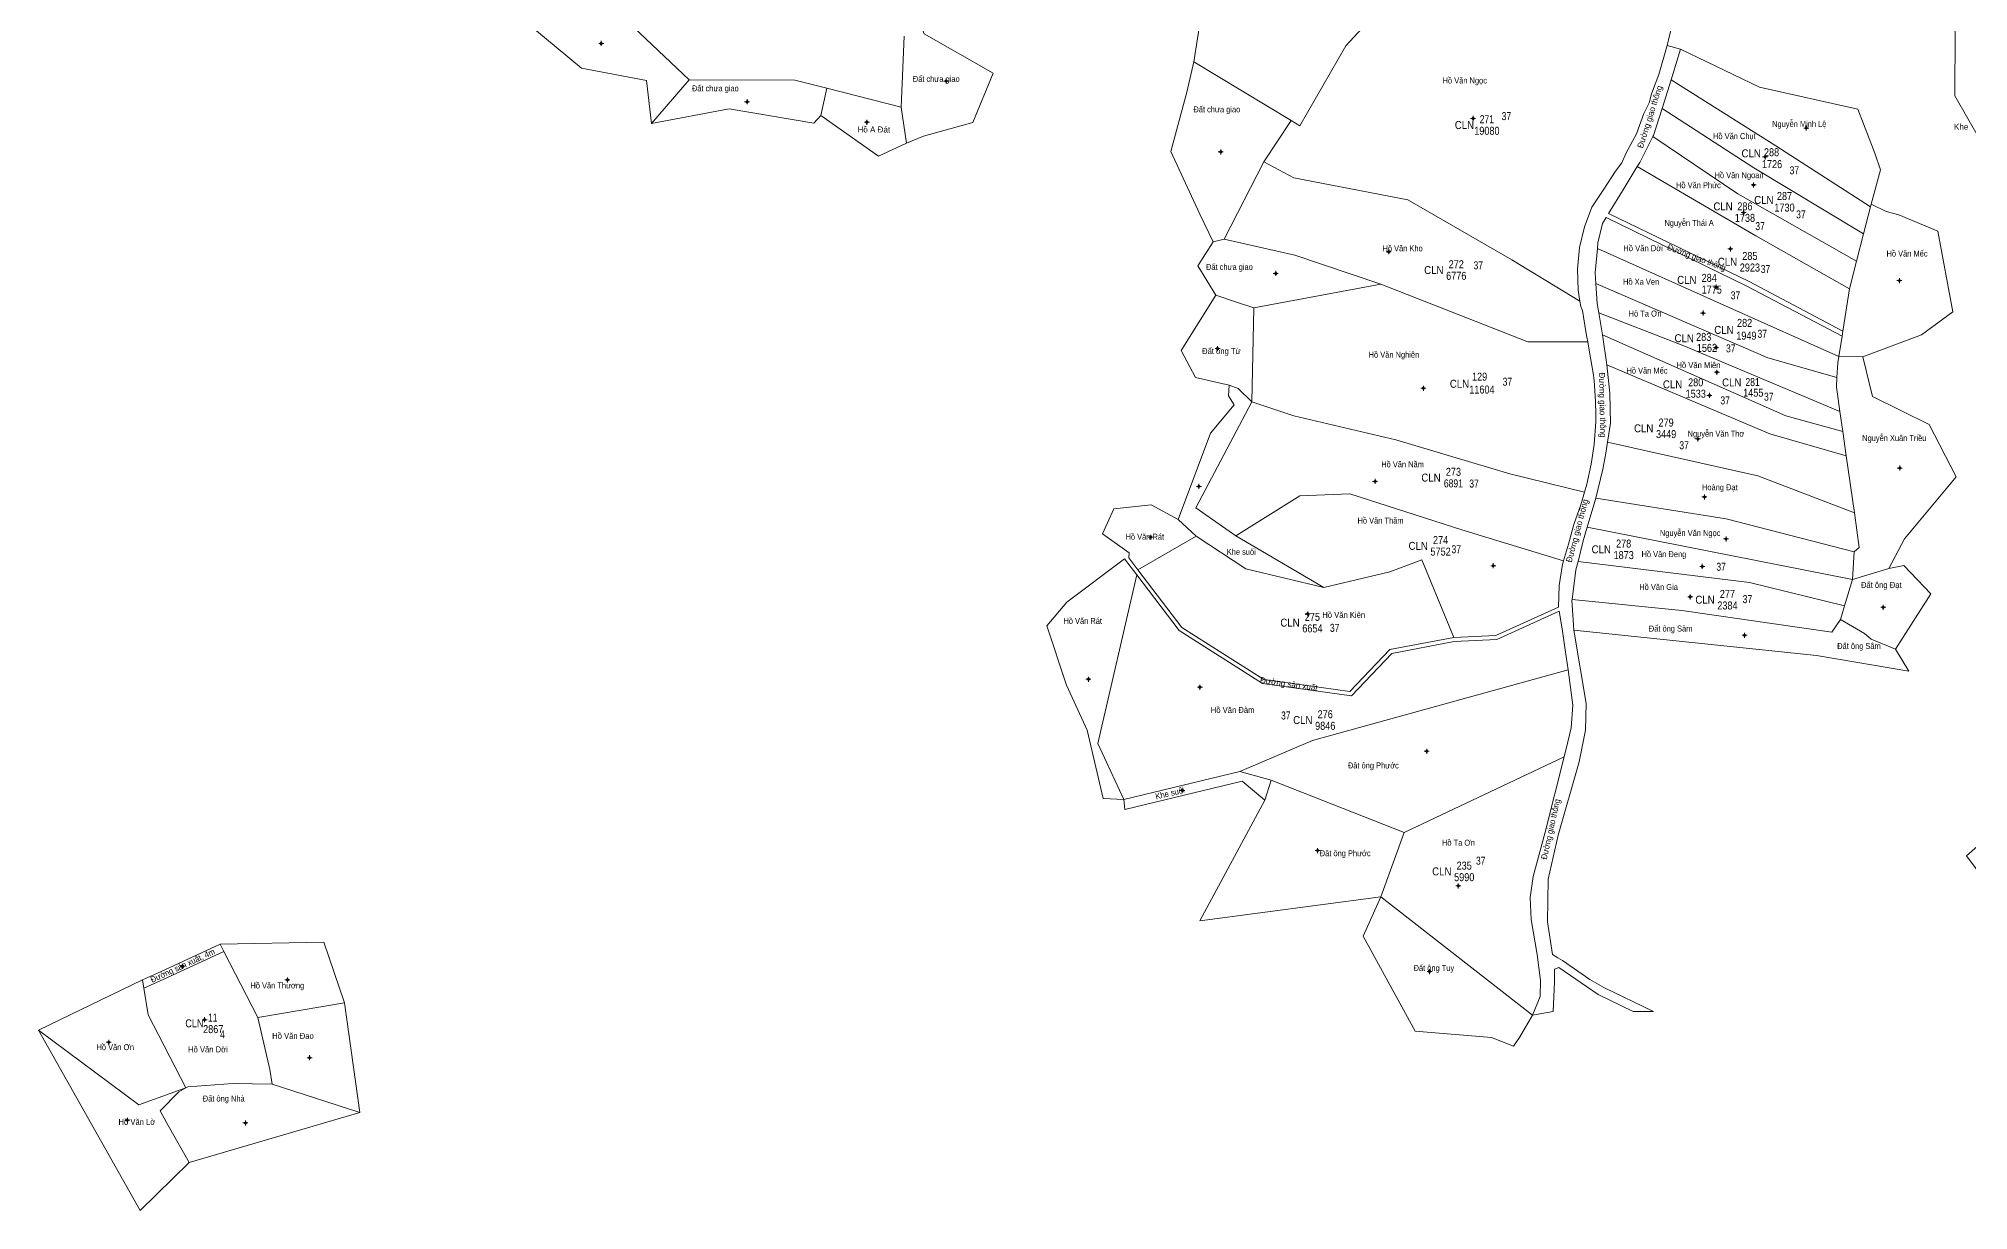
# Model space of a CAD drawing. Header units: metres. Extents: x 534642 to 537446, y 1848225 to 1851202.
# Drawn here: x 534642 to 535607, y 1849901 to 1850487 of the extents above; entities that cross this region are included whole.
import ezdxf
from ezdxf.enums import TextEntityAlignment as Align

# ---------------------------------------------------------------- set-up
doc = ezdxf.new("R2010")
doc.units = ezdxf.units.M
doc.header["$LTSCALE"] = 1.2
doc.layers.add('10', color=7, linetype='Continuous', lineweight=13)
doc.layers.add('11', color=7, linetype='Continuous', lineweight=13)
for name, color, linetype in [('2', 7, 'Continuous'), ('22', 7, 'Continuous'), ('3', 7, 'Continuous'), ('4', 7, 'Continuous'), ('5', 7, 'Continuous'), ('7', 7, 'Continuous'), ('8', 7, 'Continuous')]:
    doc.layers.add(name, color=color, linetype=linetype)

msp = doc.modelspace()

# ---------------------------------------------------------------- hatches: boundary and pattern name
at = {"layer": '11'}
for points in [[(534923.57, 1850484.18, 1), (534923.27, 1850484.18, 1)], [(535096.05, 1850465.38, 1), (535095.75, 1850465.38, 1)], [(534996.53, 1850455, 1), (534996.23, 1850455, 1)], [(535359.49, 1850446.65, 1), (535359.19, 1850446.65, 1)], [(535056.4, 1850444.81, 1), (535056.1, 1850444.81, 1)], [(535526.08, 1850441.89, 1), (535525.78, 1850441.89, 1)], [(535233.34, 1850429.94, 1), (535233.04, 1850429.94, 1)], [(535505.43, 1850427.45, 1), (535505.13, 1850427.45, 1)], [(535499.71, 1850413.4, 1), (535499.41, 1850413.4, 1)], [(535494.75, 1850399.56, 1), (535494.45, 1850399.56, 1)], [(535317.31, 1850379.99, 1), (535317.01, 1850379.99, 1)], [(535488.11, 1850381.45, 1), (535487.81, 1850381.45, 1)], [(535260.85, 1850369.13, 1), (535260.55, 1850369.13, 1)], [(535481.01, 1850362.33, 1), (535480.71, 1850362.33, 1)], [(535572.6, 1850365.58, 1), (535572.3, 1850365.58, 1)], [(535474.43, 1850349.35, 1), (535474.13, 1850349.35, 1)], [(535231.74, 1850331.6, 1), (535231.44, 1850331.6, 1)], [(535481, 1850332.1, 1), (535480.7, 1850332.1, 1)], [(535334.64, 1850311.73, 1), (535334.34, 1850311.73, 1)], [(535481.38, 1850319.75, 1), (535481.08, 1850319.75, 1)], [(535477.66, 1850308.14, 1), (535477.36, 1850308.14, 1)], [(535471.92, 1850286.37, 1), (535471.62, 1850286.37, 1)], [(535222.39, 1850262.65, 1), (535222.09, 1850262.65, 1)], [(535310.5, 1850265.17, 1), (535310.2, 1850265.17, 1)], [(535572.82, 1850271.8, 1), (535572.52, 1850271.8, 1)], [(535475.15, 1850257.38, 1), (535474.85, 1850257.38, 1)], [(535198.29, 1850237.24, 1), (535197.99, 1850237.24, 1)], [(535485.93, 1850236.35, 1), (535485.63, 1850236.35, 1)], [(535369.58, 1850222.99, 1), (535369.28, 1850222.99, 1)], [(535474.09, 1850222.61, 1), (535473.79, 1850222.61, 1)], [(535468.02, 1850207.4, 1), (535467.72, 1850207.4, 1)], [(535276.81, 1850198.89, 1), (535276.51, 1850198.89, 1)], [(535564.53, 1850202.17, 1), (535564.23, 1850202.17, 1)], [(535495.21, 1850188.18, 1), (535494.91, 1850188.18, 1)], [(535167.2, 1850166.22, 1), (535166.9, 1850166.22, 1)], [(535222.9, 1850162.22, 1), (535222.6, 1850162.22, 1)], [(535336.31, 1850130.21, 1), (535336.01, 1850130.21, 1)], [(535214.11, 1850110.47, 1), (535213.81, 1850110.47, 1)], [(535281.76, 1850080.51, 1), (535281.46, 1850080.51, 1)], [(535352.07, 1850062.81, 1), (535351.77, 1850062.81, 1)], [(534714.27, 1850022.66, 1), (534713.97, 1850022.66, 1)], [(534766.73, 1850015.84, 1), (534766.43, 1850015.84, 1)], [(535337.72, 1850019.99, 1), (535337.42, 1850019.99, 1)], [(534725.26, 1849995.91, 1), (534724.96, 1849995.91, 1)], [(534677.35, 1849984.6, 1), (534677.05, 1849984.6, 1)], [(534777.81, 1849976.89, 1), (534777.51, 1849976.89, 1)], [(534686.66, 1849945.61, 1), (534686.36, 1849945.61, 1)], [(534745.73, 1849944.25, 1), (534745.43, 1849944.25, 1)]]:
    msp.add_hatch(color=256, dxfattribs=at).paths.add_polyline_path(points)

# ---------------------------------------------------------------- linework, layer by layer
at = {"layer": '10'}
for p, q in [((534905.98, 1850524.28), (534967.37, 1850465.92)), ((535452.17, 1850468.68), (535456.34, 1850483.18)), ((535462.99, 1850481.25), (535456.34, 1850483.18)), ((535462.99, 1850481.25), (535458.28, 1850466.02)), ((534948.58, 1850444.08), (534967.37, 1850465.92)), ((534967.37, 1850465.92), (535020.29, 1850465.77)), ((535458.28, 1850466.02), (535453.8, 1850451.58)), ((535033.28, 1850448.13), (535036.27, 1850461.74)), ((535076.01, 1850434.32), (535073.43, 1850452.35)), ((535234.83, 1850386.27), (535254.73, 1850424.99)), ((535229.41, 1850384.89), (535234.83, 1850386.27)), ((535541.68, 1850324.45), (535541.25, 1850317.13)), ((535542.18, 1850327.6), (535554.26, 1850327.44)), ((535426.6, 1850284.8), (535425.75, 1850279.25)), ((535545.88, 1850277.86), (535549.94, 1850249.38)), ((535416.41, 1850242.31), (535420.65, 1850256.7)), ((535211.96, 1850246.09), (535220.89, 1850237.8)), ((535549.94, 1850249.38), (535552.4, 1850232.06)), ((535191.73, 1850220.99), (535220.89, 1850237.8)), ((535284.73, 1850211.99), (535240.73, 1850237.99)), ((535416.41, 1850242.31), (535549, 1850216)), ((535404.54, 1850225.35), (535403.99, 1850223.54)), ((535549, 1850216), (535549.85, 1850229.97)), ((535552.4, 1850232.06), (535549.85, 1850229.97)), ((535403.99, 1850223.54), (535402.37, 1850213.15)), ((535567.21, 1850221.55), (535549, 1850216)), ((535538.77, 1850189.66), (535543, 1850196)), ((535406.81, 1850170.88), (535279.05, 1850135.47)), ((535242.73, 1850119.99), (535258.33, 1850115.72)), ((535258.33, 1850115.72), (535255.16, 1850105.67)), ((535324.9, 1850089.54), (535258.33, 1850115.72)), ((535255.16, 1850105.67), (535222.65, 1850045.3)), ((535313.18, 1850057.36), (535222.65, 1850045.3)), ((535313.18, 1850057.36), (535389.04, 1849998.24)), ((534694.16, 1850015.8), (534694.82, 1850011.72)), ((534795.11, 1850004.32), (534751.73, 1849996.99)), ((535389.04, 1849998.24), (535399.37, 1850000)), ((535439.33, 1850000), (535449.46, 1850000)), ((534739.22, 1849963.96), (534716.72, 1849962.27)), ((534739.22, 1849963.96), (534758.98, 1849963.59)), ((534715.79, 1849961.79), (534692.24, 1849953.4)), ((534715.79, 1849961.79), (534716.72, 1849962.27))]:
    msp.add_line(p, q, dxfattribs=at)
for points in [[(534905.98, 1850524.28), (534901.04, 1850513.98), (534881.4, 1850498.56), (534913.58, 1850471.78), (534946.1, 1850465.68), (534948.58, 1850444.08)], [(535623.78, 1850429.24), (535619.67, 1850424), (535600.21, 1850457.95), (535600.35, 1850490.06), (535592.55, 1850513.5), (535569.65, 1850525)], [(535268.45, 1850445.57), (535272.73, 1850442.99), (535295.73, 1850482.99), (535307.73, 1850495.99), (535318.73, 1850515.99)], [(535076.01, 1850434.32), (535084.55, 1850437.82), (535109.29, 1850444.6), (535119.45, 1850469.35), (535084.89, 1850489.01), (535081.92, 1850496.44)], [(535223.32, 1850498.35), (535219.73, 1850474.99), (535268.45, 1850445.57), (535254.73, 1850424.99)], [(535456.34, 1850483.18), (535457.48, 1850488.18), (535461.72, 1850503.68)], [(535074.94, 1850487.81), (535073.43, 1850452.35), (535036.27, 1850461.74), (535020.29, 1850465.77)], [(535558.29, 1850403.72), (535563, 1850421), (535560.12, 1850429.27), (535551.64, 1850451.33), (535502.47, 1850462.35), (535462.99, 1850481.25)], [(535229.41, 1850384.89), (535222.64, 1850398.87), (535208.24, 1850430.21), (535216.29, 1850459.85), (535219.73, 1850474.99)], [(535452.17, 1850468.68), (535448.48, 1850459), (535447.33, 1850454.42), (535444.77, 1850449.09), (535440.98, 1850439.03), (535435.9, 1850429.52), (535433.64, 1850424.4), (535430.49, 1850420.36), (535424.68, 1850411.26), (535418.67, 1850402.29), (535414.97, 1850392.49), (535412.55, 1850382.13), (535411.46, 1850371.31)], [(535458.28, 1850466.02), (535510.73, 1850432.99), (535557.99, 1850402.53)], [(534948.58, 1850444.08), (534987.42, 1850451.45), (535029.77, 1850444.33), (535033.28, 1850448.13)], [(535033.28, 1850448.13), (535062.13, 1850427.88), (535076.01, 1850434.32)], [(535453.8, 1850451.58), (535449.54, 1850438.12), (535449.26, 1850437.62)], [(535453.8, 1850451.58), (535499.73, 1850421.99), (535554.54, 1850388.89)], [(535449.26, 1850437.62), (535447.45, 1850434.39), (535442.64, 1850424.69), (535441.38, 1850422.61)], [(535449.26, 1850437.62), (535491.73, 1850408.99), (535551.08, 1850375.23)], [(535254.73, 1850424.99), (535269.73, 1850416.99), (535326.73, 1850405.99), (535378.73, 1850375.99), (535412.78, 1850355.32)], [(535441.38, 1850422.61), (535434.85, 1850411.77), (535427.09, 1850399.21)], [(535441.38, 1850422.61), (535500.73, 1850387.99), (535547.6, 1850361.5)], [(535544.21, 1850340.3), (535497.3, 1850365.11), (535427.09, 1850399.21)], [(535558.29, 1850403.72), (535557.99, 1850402.53), (535554.54, 1850388.89), (535551.08, 1850375.23), (535547.6, 1850361.5)], [(535554.26, 1850327.44), (535583.48, 1850338.46), (535599.15, 1850349.89), (535591.73, 1850390.35), (535572.26, 1850398.4), (535565.9, 1850400.1), (535558.29, 1850403.72)], [(535421.45, 1850381.57), (535421.71, 1850384.49), (535423.97, 1850394.05), (535425.79, 1850397.07)], [(535543.8, 1850337.71), (535496.16, 1850362.87), (535425.79, 1850397.07)], [(535229.41, 1850384.89), (535221.79, 1850373.03), (535230.68, 1850358.21)], [(535313.14, 1850363.78), (535270.29, 1850378.23), (535234.83, 1850386.27)], [(535421.45, 1850381.57), (535420.38, 1850369.5), (535420.75, 1850364.11)], [(535421.45, 1850381.57), (535487.73, 1850351.99), (535542.18, 1850327.6)], [(535412.78, 1850355.32), (535411.85, 1850360.77), (535411.46, 1850371.31)], [(535313.14, 1850363.78), (535249.73, 1850351.99), (535248.73, 1850304.99)], [(535416.65, 1850334.99), (535386.73, 1850334.99), (535313.14, 1850363.78)], [(535420.75, 1850364.11), (535421.44, 1850354.2), (535422.22, 1850349.41)], [(535420.75, 1850364.11), (535506.73, 1850326.99), (535541.25, 1850317.13)], [(535547.6, 1850361.5), (535544.21, 1850340.3), (535543.8, 1850337.71), (535542.18, 1850327.6), (535541.68, 1850324.45)], [(535237.45, 1850313.32), (535220.52, 1850317.13), (535213.32, 1850330.68), (535230.68, 1850358.21)], [(535249.73, 1850351.99), (535241.08, 1850354.78), (535230.68, 1850358.21)], [(535412.78, 1850355.32), (535413.24, 1850352.63), (535414.09, 1850350.67), (535415.67, 1850340.15), (535416.28, 1850337.23), (535416.65, 1850334.99)], [(535422.22, 1850349.41), (535424.02, 1850338.42), (535426.23, 1850323.36)], [(535422.22, 1850349.41), (535464.73, 1850332.99), (535542.72, 1850300.1)], [(535416.65, 1850334.99), (535417.52, 1850329.78), (535419.41, 1850319.35), (535419.85, 1850315.61), (535420.56, 1850305.24), (535420.68, 1850298.41), (535420.69, 1850294.93), (535419.9, 1850283.61), (535418.4, 1850273.84), (535416.2, 1850263.77), (535414.98, 1850259.68)], [(535544.14, 1850290.1), (535515.73, 1850297.99), (535424.02, 1850338.42)], [(535426.23, 1850323.36), (535427.68, 1850309.27), (535428.05, 1850294.24), (535426.6, 1850284.8)], [(535426.23, 1850323.36), (535507.73, 1850288.99), (535545.88, 1850277.86)], [(535567.21, 1850221.55), (535575.04, 1850236.39), (535600.9, 1850267.35), (535587.34, 1850293.65), (535558.94, 1850307.64), (535554.26, 1850327.44)], [(535211.96, 1850246.09), (535228.03, 1850289.31), (535239.81, 1850303.49), (535237.05, 1850307.92), (535237.45, 1850313.32)], [(535248.73, 1850304.99), (535241.82, 1850311.53), (535237.45, 1850313.32)], [(535541.25, 1850317.13), (535540.97, 1850312.41), (535542.72, 1850300.1)], [(535240.73, 1850237.99), (535220.73, 1850251.99), (535248.73, 1850304.99)], [(535248.73, 1850304.99), (535269.73, 1850297.99), (535320.73, 1850285.99), (535377.73, 1850268.99), (535414.98, 1850259.68)], [(535542.72, 1850300.1), (535544.14, 1850290.1), (535545.88, 1850277.86)], [(535426.6, 1850284.8), (535501.73, 1850267.99), (535549.94, 1850249.38)], [(535420.65, 1850256.7), (535424.18, 1850271.29), (535425.75, 1850279.25)], [(535191.73, 1850220.99), (535187.28, 1850226.86), (535187.4, 1850229.35), (535174.07, 1850238.88), (535179.78, 1850251.37), (535198.41, 1850253.49), (535211.96, 1850246.09)], [(535240.73, 1850237.99), (535272.73, 1850257.99), (535297.73, 1850258.99), (535353.73, 1850240.99), (535404.54, 1850225.35)], [(535414.98, 1850259.68), (535413.12, 1850253.47), (535409.75, 1850243.64), (535407.11, 1850233.78), (535404.54, 1850225.35)], [(535420.65, 1850256.7), (535485.84, 1850246.49), (535549.85, 1850229.97)], [(535220.89, 1850237.8), (535245.65, 1850221.39), (535284.73, 1850211.99)], [(535416.41, 1850242.31), (535414.31, 1850235.48), (535411.8, 1850225.14)], [(535184.73, 1850105.99), (535174.44, 1850106.59), (535166.35, 1850140.73), (535155.98, 1850163.17), (535146.24, 1850192.82), (535156.19, 1850204.68), (535185.08, 1850226.45), (535191.15, 1850218.45)], [(535284.73, 1850211.99), (535317.73, 1850219.99), (535333.73, 1850225.99), (535349.73, 1850186.99)], [(535411.8, 1850225.14), (535410.77, 1850220.88), (535408.82, 1850206.08)], [(535411.8, 1850225.14), (535497.54, 1850214.54), (535545.08, 1850202.92)], [(535184.73, 1850105.99), (535171.73, 1850133.99), (535191.15, 1850218.45)], [(535191.15, 1850218.45), (535212.35, 1850190.49), (535254.02, 1850164.07), (535298.47, 1850157.87), (535318.73, 1850179.14), (535349.83, 1850184.99), (535371.21, 1850186.01), (535402.31, 1850200.27)], [(535349.73, 1850186.99), (535317.73, 1850180.99), (535297.73, 1850159.99), (535254.73, 1850165.99), (535213.73, 1850191.99), (535191.73, 1850220.99)], [(535543, 1850196), (535545.08, 1850202.92), (535549, 1850216)], [(535567.21, 1850221.55), (535574.62, 1850223.03), (535588.17, 1850208.84), (535570.6, 1850181.31)], [(535349.73, 1850186.99), (535370.73, 1850187.99), (535401.95, 1850202.3), (535402.37, 1850213.15)], [(535408.82, 1850206.08), (535408.78, 1850205.75), (535409.78, 1850190.75)], [(535408.82, 1850206.08), (535463.75, 1850200.51), (535538.77, 1850189.66)], [(535406.81, 1850170.88), (535405.3, 1850180.94), (535403.9, 1850191.45), (535402.31, 1850200.27)], [(535570.6, 1850181.31), (535558.32, 1850186.18), (535555, 1850189), (535543, 1850196)], [(535409.78, 1850190.75), (535415.9, 1850154.05), (535415.47, 1850140.74)], [(535409.78, 1850190.75), (535531, 1850178), (535577.16, 1850170.29), (535570.6, 1850181.31)], [(535406.81, 1850170.88), (535409.23, 1850153.2), (535408.36, 1850141.86), (535406.73, 1850134.84), (535404.94, 1850127.38)], [(535415.47, 1850140.74), (535412.42, 1850124.95), (535401.9, 1850088.2), (535396.79, 1850066.19), (535396.59, 1850044.8), (535398.96, 1850028.53), (535401.7, 1850026.78), (535403.97, 1850025.44), (535417.77, 1850015.95), (535424.65, 1850011.94), (535449.46, 1850000)], [(535279.05, 1850135.47), (535242.73, 1850119.99), (535184.73, 1850105.99)], [(535404.94, 1850127.38), (535324.9, 1850089.54), (535313.18, 1850057.36)], [(535404.94, 1850127.38), (535395.38, 1850089.66), (535389.39, 1850067.58), (535387.81, 1850056.99), (535388.41, 1850045.97), (535391.3, 1850028.5), (535393.05, 1850015.54), (535392.9, 1850007.51), (535389.04, 1849998.24)], [(535644.68, 1850124.79), (535623.16, 1850114.48), (535618.38, 1850088.68), (535605.96, 1850077.84), (535625.07, 1850052.36), (535637.43, 1850034.71)], [(535255.16, 1850105.67), (535243.9, 1850115.13), (535185.18, 1850100.96), (535184.73, 1850105.99)], [(535313.18, 1850057.36), (535304.32, 1850037.65), (535330.36, 1849990.21), (535368.46, 1849987.04), (535379.49, 1849982.62)], [(534694.16, 1850015.8), (534703.17, 1850019.76), (534732.87, 1850033.6)], [(534732.87, 1850033.6), (534784.67, 1850034.69), (534795.11, 1850004.32)], [(534732.87, 1850033.6), (534734.71, 1850030.04), (534751.73, 1849996.99)], [(534694.82, 1850011.72), (534704.82, 1850016.12), (534734.71, 1850030.04)], [(535439.33, 1850000), (535421.81, 1850008.44), (535402.17, 1850021.93), (535400.05, 1850021.24), (535400.07, 1850014.81), (535399.37, 1850000)], [(534692.24, 1849953.4), (534642.14, 1849990.72), (534694.16, 1850015.8)], [(534694.82, 1850011.72), (534696.98, 1849998.38), (534715.79, 1849961.79)], [(534795.11, 1850004.32), (534802.82, 1849949.47), (534758.98, 1849963.59)], [(534751.73, 1849996.99), (534757.73, 1849970.99), (534758.98, 1849963.59)], [(535389.04, 1849998.24), (535382.58, 1849987.05), (535379.49, 1849982.62)], [(534642.14, 1849990.72), (534692.98, 1849900.51), (534717.49, 1849924.54)], [(534715.79, 1849961.79), (534712.27, 1849959.87), (534702.93, 1849950.27), (534706.9, 1849942.98)], [(534802.82, 1849949.47), (534717.49, 1849924.54), (534706.9, 1849942.98)]]:
    msp.add_lwpolyline(points, dxfattribs=at)
at = {"layer": '11'}
for p, q in [((534923.42, 1850485.43), (534923.42, 1850484.8)), ((534922.8, 1850484.18), (534922.17, 1850484.18)), ((534923.42, 1850483.56), (534923.42, 1850482.93)), ((534924.67, 1850484.18), (534924.05, 1850484.18)), ((535095.28, 1850465.38), (535094.65, 1850465.38)), ((535095.9, 1850466.63), (535095.9, 1850466)), ((535097.15, 1850465.38), (535096.52, 1850465.38)), ((534996.38, 1850456.25), (534996.38, 1850455.62)), ((535095.9, 1850464.76), (535095.9, 1850464.13)), ((534995.76, 1850455), (534995.13, 1850455)), ((534996.38, 1850454.38), (534996.38, 1850453.75)), ((534997.63, 1850455), (534997, 1850455)), ((535358.72, 1850446.65), (535358.09, 1850446.65)), ((535359.34, 1850447.9), (535359.34, 1850447.28)), ((535360.59, 1850446.65), (535359.96, 1850446.65)), ((535055.62, 1850444.81), (535055, 1850444.81)), ((535056.25, 1850446.06), (535056.25, 1850445.44)), ((535056.25, 1850444.18), (535056.25, 1850443.56)), ((535057.5, 1850444.81), (535056.88, 1850444.81)), ((535359.34, 1850446.02), (535359.34, 1850445.4)), ((535525.31, 1850441.89), (535524.68, 1850441.89)), ((535525.93, 1850443.14), (535525.93, 1850442.52)), ((535525.93, 1850441.26), (535525.93, 1850440.64)), ((535527.18, 1850441.89), (535526.56, 1850441.89)), ((535232.56, 1850429.94), (535231.94, 1850429.94)), ((535233.19, 1850431.19), (535233.19, 1850430.56)), ((535233.19, 1850429.32), (535233.19, 1850428.69)), ((535234.44, 1850429.94), (535233.81, 1850429.94)), ((535504.66, 1850427.45), (535504.03, 1850427.45)), ((535505.28, 1850428.7), (535505.28, 1850428.08)), ((535505.28, 1850426.82), (535505.28, 1850426.2)), ((535506.53, 1850427.45), (535505.9, 1850427.45)), ((535498.94, 1850413.4), (535498.31, 1850413.4)), ((535499.56, 1850414.65), (535499.56, 1850414.02)), ((535499.56, 1850412.78), (535499.56, 1850412.15)), ((535500.81, 1850413.4), (535500.19, 1850413.4)), ((535493.98, 1850399.56), (535493.35, 1850399.56)), ((535494.6, 1850400.81), (535494.6, 1850400.18)), ((535494.6, 1850398.94), (535494.6, 1850398.31)), ((535495.85, 1850399.56), (535495.22, 1850399.56)), ((535316.54, 1850379.99), (535315.91, 1850379.99)), ((535317.16, 1850381.24), (535317.16, 1850380.62)), ((535317.16, 1850379.36), (535317.16, 1850378.74)), ((535318.41, 1850379.99), (535317.78, 1850379.99)), ((535487.34, 1850381.45), (535486.71, 1850381.45)), ((535487.96, 1850382.7), (535487.96, 1850382.08)), ((535487.96, 1850380.82), (535487.96, 1850380.2)), ((535489.21, 1850381.45), (535488.58, 1850381.45)), ((535260.07, 1850369.13), (535259.45, 1850369.13)), ((535260.7, 1850370.38), (535260.7, 1850369.76)), ((535261.95, 1850369.13), (535261.32, 1850369.13)), ((535260.7, 1850368.5), (535260.7, 1850367.88)), ((535480.24, 1850362.33), (535479.61, 1850362.33)), ((535480.86, 1850363.58), (535480.86, 1850362.96)), ((535480.86, 1850361.7), (535480.86, 1850361.08)), ((535482.11, 1850362.33), (535481.48, 1850362.33)), ((535571.82, 1850365.58), (535571.2, 1850365.58)), ((535572.45, 1850366.83), (535572.45, 1850366.2)), ((535572.45, 1850364.96), (535572.45, 1850364.33)), ((535573.7, 1850365.58), (535573.07, 1850365.58)), ((535474.28, 1850350.6), (535474.28, 1850349.98)), ((535473.66, 1850349.35), (535473.03, 1850349.35)), ((535474.28, 1850348.72), (535474.28, 1850348.1)), ((535475.53, 1850349.35), (535474.9, 1850349.35)), ((535230.96, 1850331.6), (535230.34, 1850331.6)), ((535231.59, 1850332.85), (535231.59, 1850332.22)), ((535231.59, 1850330.98), (535231.59, 1850330.35)), ((535232.84, 1850331.6), (535232.22, 1850331.6)), ((535480.22, 1850332.1), (535479.6, 1850332.1)), ((535480.85, 1850333.35), (535480.85, 1850332.72)), ((535480.85, 1850331.48), (535480.85, 1850330.85)), ((535482.1, 1850332.1), (535481.48, 1850332.1)), ((535481.23, 1850321), (535481.23, 1850320.38)), ((535333.86, 1850311.73), (535333.24, 1850311.73)), ((535334.49, 1850312.98), (535334.49, 1850312.36)), ((535334.49, 1850311.1), (535334.49, 1850310.48)), ((535335.74, 1850311.73), (535335.12, 1850311.73)), ((535480.6, 1850319.75), (535479.98, 1850319.75)), ((535481.23, 1850319.12), (535481.23, 1850318.5)), ((535482.48, 1850319.75), (535481.86, 1850319.75)), ((535476.88, 1850308.14), (535476.26, 1850308.14)), ((535477.51, 1850309.39), (535477.51, 1850308.76)), ((535477.51, 1850307.52), (535477.51, 1850306.89)), ((535478.76, 1850308.14), (535478.14, 1850308.14)), ((535471.14, 1850286.37), (535470.52, 1850286.37)), ((535471.77, 1850287.62), (535471.77, 1850287)), ((535471.77, 1850285.74), (535471.77, 1850285.12)), ((535473.02, 1850286.37), (535472.4, 1850286.37)), ((535572.67, 1850273.05), (535572.67, 1850272.42)), ((535222.24, 1850263.9), (535222.24, 1850263.28)), ((535309.72, 1850265.17), (535309.1, 1850265.17)), ((535310.35, 1850266.42), (535310.35, 1850265.8)), ((535310.35, 1850264.54), (535310.35, 1850263.92)), ((535311.6, 1850265.17), (535310.98, 1850265.17)), ((535572.05, 1850271.8), (535571.42, 1850271.8)), ((535572.67, 1850271.18), (535572.67, 1850270.55)), ((535573.92, 1850271.8), (535573.3, 1850271.8)), ((535221.62, 1850262.65), (535220.99, 1850262.65)), ((535222.24, 1850262.02), (535222.24, 1850261.4)), ((535223.49, 1850262.65), (535222.86, 1850262.65)), ((535474.38, 1850257.38), (535473.75, 1850257.38)), ((535475, 1850258.63), (535475, 1850258)), ((535475, 1850256.76), (535475, 1850256.13)), ((535476.25, 1850257.38), (535475.62, 1850257.38)), ((535197.52, 1850237.24), (535196.89, 1850237.24)), ((535198.14, 1850238.49), (535198.14, 1850237.86)), ((535198.14, 1850236.62), (535198.14, 1850235.99)), ((535199.39, 1850237.24), (535198.76, 1850237.24)), ((535485.16, 1850236.35), (535484.53, 1850236.35)), ((535485.78, 1850237.6), (535485.78, 1850236.98)), ((535485.78, 1850235.72), (535485.78, 1850235.1)), ((535487.03, 1850236.35), (535486.4, 1850236.35)), ((535369.43, 1850224.24), (535369.43, 1850223.62)), ((535368.81, 1850222.99), (535368.18, 1850222.99)), ((535369.43, 1850222.36), (535369.43, 1850221.74)), ((535370.68, 1850222.99), (535370.06, 1850222.99)), ((535473.31, 1850222.61), (535472.69, 1850222.61)), ((535473.94, 1850223.86), (535473.94, 1850223.24)), ((535473.94, 1850221.98), (535473.94, 1850221.36)), ((535475.19, 1850222.61), (535474.56, 1850222.61)), ((535467.24, 1850207.4), (535466.62, 1850207.4)), ((535467.87, 1850208.65), (535467.87, 1850208.02)), ((535467.87, 1850206.78), (535467.87, 1850206.15)), ((535469.12, 1850207.4), (535468.5, 1850207.4)), ((535276.04, 1850198.89), (535275.41, 1850198.89)), ((535276.66, 1850200.14), (535276.66, 1850199.52)), ((535276.66, 1850198.26), (535276.66, 1850197.64)), ((535277.91, 1850198.89), (535277.28, 1850198.89)), ((535563.76, 1850202.17), (535563.13, 1850202.17)), ((535564.38, 1850203.42), (535564.38, 1850202.8)), ((535564.38, 1850201.54), (535564.38, 1850200.92)), ((535565.63, 1850202.17), (535565, 1850202.17)), ((535494.44, 1850188.18), (535493.81, 1850188.18)), ((535495.06, 1850189.43), (535495.06, 1850188.8)), ((535495.06, 1850187.56), (535495.06, 1850186.93)), ((535496.31, 1850188.18), (535495.69, 1850188.18)), ((535167.05, 1850167.47), (535167.05, 1850166.84)), ((535166.43, 1850166.22), (535165.8, 1850166.22)), ((535167.05, 1850165.6), (535167.05, 1850164.97)), ((535168.3, 1850166.22), (535167.68, 1850166.22)), ((535222.12, 1850162.22), (535221.5, 1850162.22)), ((535222.75, 1850163.47), (535222.75, 1850162.84)), ((535222.75, 1850161.6), (535222.75, 1850160.97)), ((535224, 1850162.22), (535223.38, 1850162.22)), ((535335.54, 1850130.21), (535334.91, 1850130.21)), ((535336.16, 1850131.46), (535336.16, 1850130.84)), ((535336.16, 1850129.58), (535336.16, 1850128.96)), ((535337.41, 1850130.21), (535336.78, 1850130.21)), ((535213.34, 1850110.47), (535212.71, 1850110.47)), ((535213.96, 1850111.72), (535213.96, 1850111.1)), ((535213.96, 1850109.84), (535213.96, 1850109.22)), ((535215.21, 1850110.47), (535214.58, 1850110.47)), ((535280.98, 1850080.51), (535280.36, 1850080.51)), ((535281.61, 1850081.76), (535281.61, 1850081.14)), ((535281.61, 1850079.88), (535281.61, 1850079.26)), ((535282.86, 1850080.51), (535282.24, 1850080.51)), ((535351.3, 1850062.81), (535350.67, 1850062.81)), ((535351.92, 1850064.06), (535351.92, 1850063.44)), ((535351.92, 1850062.18), (535351.92, 1850061.56)), ((535353.17, 1850062.81), (535352.55, 1850062.81)), ((534713.5, 1850022.66), (534712.87, 1850022.66)), ((534714.12, 1850023.91), (534714.12, 1850023.28)), ((534714.12, 1850022.04), (534714.12, 1850021.41)), ((534715.37, 1850022.66), (534714.74, 1850022.66)), ((534765.95, 1850015.84), (534765.33, 1850015.84)), ((534766.58, 1850017.09), (534766.58, 1850016.46)), ((534766.58, 1850015.22), (534766.58, 1850014.59)), ((534767.83, 1850015.84), (534767.2, 1850015.84)), ((535336.94, 1850019.99), (535336.32, 1850019.99)), ((535337.57, 1850021.24), (535337.57, 1850020.62)), ((535337.57, 1850019.36), (535337.57, 1850018.74)), ((535338.82, 1850019.99), (535338.19, 1850019.99)), ((534724.48, 1849995.91), (534723.86, 1849995.91)), ((534725.11, 1849997.16), (534725.11, 1849996.54)), ((534725.11, 1849995.28), (534725.11, 1849994.66)), ((534726.36, 1849995.91), (534725.74, 1849995.91)), ((534676.57, 1849984.6), (534675.95, 1849984.6)), ((534677.2, 1849985.85), (534677.2, 1849985.22)), ((534677.2, 1849983.98), (534677.2, 1849983.35)), ((534678.45, 1849984.6), (534677.82, 1849984.6)), ((534777.04, 1849976.89), (534776.41, 1849976.89)), ((534777.66, 1849978.14), (534777.66, 1849977.52)), ((534777.66, 1849976.26), (534777.66, 1849975.64)), ((534778.91, 1849976.89), (534778.28, 1849976.89)), ((534685.88, 1849945.61), (534685.26, 1849945.61)), ((534686.51, 1849946.86), (534686.51, 1849946.24)), ((534686.51, 1849944.98), (534686.51, 1849944.36)), ((534687.76, 1849945.61), (534687.14, 1849945.61)), ((534745.58, 1849945.5), (534745.58, 1849944.88)), ((534744.95, 1849944.25), (534744.33, 1849944.25)), ((534745.58, 1849943.62), (534745.58, 1849943)), ((534746.83, 1849944.25), (534746.2, 1849944.25))]:
    msp.add_line(p, q, dxfattribs=at)
for points in [[(534923.42, 1850484.8), (534922.8, 1850484.18), (534923.42, 1850483.56), (534924.05, 1850484.18)], [(535095.9, 1850466), (535095.28, 1850465.38), (535095.9, 1850464.76), (535096.52, 1850465.38)], [(534996.38, 1850455.62), (534995.76, 1850455), (534996.38, 1850454.38), (534997, 1850455)], [(535359.34, 1850447.28), (535358.72, 1850446.65), (535359.34, 1850446.02), (535359.96, 1850446.65)], [(535056.25, 1850445.44), (535055.62, 1850444.81), (535056.25, 1850444.18), (535056.88, 1850444.81)], [(535525.93, 1850442.52), (535525.31, 1850441.89), (535525.93, 1850441.26), (535526.56, 1850441.89)], [(535233.19, 1850430.56), (535232.56, 1850429.94), (535233.19, 1850429.32), (535233.81, 1850429.94)], [(535505.28, 1850428.08), (535504.66, 1850427.45), (535505.28, 1850426.82), (535505.9, 1850427.45)], [(535499.56, 1850414.02), (535498.94, 1850413.4), (535499.56, 1850412.78), (535500.19, 1850413.4)], [(535494.6, 1850400.18), (535493.98, 1850399.56), (535494.6, 1850398.94), (535495.22, 1850399.56)], [(535317.16, 1850380.62), (535316.54, 1850379.99), (535317.16, 1850379.36), (535317.78, 1850379.99)], [(535487.96, 1850382.08), (535487.34, 1850381.45), (535487.96, 1850380.82), (535488.58, 1850381.45)], [(535260.7, 1850369.76), (535260.07, 1850369.13), (535260.7, 1850368.5), (535261.32, 1850369.13)], [(535480.86, 1850362.96), (535480.24, 1850362.33), (535480.86, 1850361.7), (535481.48, 1850362.33)], [(535572.45, 1850366.2), (535571.82, 1850365.58), (535572.45, 1850364.96), (535573.07, 1850365.58)], [(535474.28, 1850349.98), (535473.66, 1850349.35), (535474.28, 1850348.72), (535474.9, 1850349.35)], [(535231.59, 1850332.22), (535230.96, 1850331.6), (535231.59, 1850330.98), (535232.22, 1850331.6)], [(535480.85, 1850332.72), (535480.22, 1850332.1), (535480.85, 1850331.48), (535481.48, 1850332.1)], [(535334.49, 1850312.36), (535333.86, 1850311.73), (535334.49, 1850311.1), (535335.12, 1850311.73)], [(535481.23, 1850320.38), (535480.6, 1850319.75), (535481.23, 1850319.12), (535481.86, 1850319.75)], [(535477.51, 1850308.76), (535476.88, 1850308.14), (535477.51, 1850307.52), (535478.14, 1850308.14)], [(535471.77, 1850287), (535471.14, 1850286.37), (535471.77, 1850285.74), (535472.4, 1850286.37)], [(535572.67, 1850272.42), (535572.05, 1850271.8), (535572.67, 1850271.18), (535573.3, 1850271.8)], [(535222.24, 1850263.28), (535221.62, 1850262.65), (535222.24, 1850262.02), (535222.86, 1850262.65)], [(535310.35, 1850265.8), (535309.72, 1850265.17), (535310.35, 1850264.54), (535310.98, 1850265.17)], [(535475, 1850258), (535474.38, 1850257.38), (535475, 1850256.76), (535475.62, 1850257.38)], [(535198.14, 1850237.86), (535197.52, 1850237.24), (535198.14, 1850236.62), (535198.76, 1850237.24)], [(535485.78, 1850236.98), (535485.16, 1850236.35), (535485.78, 1850235.72), (535486.4, 1850236.35)], [(535369.43, 1850223.62), (535368.81, 1850222.99), (535369.43, 1850222.36), (535370.06, 1850222.99)], [(535473.94, 1850223.24), (535473.31, 1850222.61), (535473.94, 1850221.98), (535474.56, 1850222.61)], [(535467.87, 1850208.02), (535467.24, 1850207.4), (535467.87, 1850206.78), (535468.5, 1850207.4)], [(535276.66, 1850199.52), (535276.04, 1850198.89), (535276.66, 1850198.26), (535277.28, 1850198.89)], [(535564.38, 1850202.8), (535563.76, 1850202.17), (535564.38, 1850201.54), (535565, 1850202.17)], [(535495.06, 1850188.8), (535494.44, 1850188.18), (535495.06, 1850187.56), (535495.69, 1850188.18)], [(535167.05, 1850166.84), (535166.43, 1850166.22), (535167.05, 1850165.6), (535167.68, 1850166.22)], [(535222.75, 1850162.84), (535222.12, 1850162.22), (535222.75, 1850161.6), (535223.38, 1850162.22)], [(535336.16, 1850130.84), (535335.54, 1850130.21), (535336.16, 1850129.58), (535336.78, 1850130.21)], [(535213.96, 1850111.1), (535213.34, 1850110.47), (535213.96, 1850109.84), (535214.58, 1850110.47)], [(535281.61, 1850081.14), (535280.98, 1850080.51), (535281.61, 1850079.88), (535282.24, 1850080.51)], [(535351.92, 1850063.44), (535351.3, 1850062.81), (535351.92, 1850062.18), (535352.55, 1850062.81)], [(534714.12, 1850023.28), (534713.5, 1850022.66), (534714.12, 1850022.04), (534714.74, 1850022.66)], [(534766.58, 1850016.46), (534765.95, 1850015.84), (534766.58, 1850015.22), (534767.2, 1850015.84)], [(535337.57, 1850020.62), (535336.94, 1850019.99), (535337.57, 1850019.36), (535338.19, 1850019.99)], [(534725.11, 1849996.54), (534724.48, 1849995.91), (534725.11, 1849995.28), (534725.74, 1849995.91)], [(534677.2, 1849985.22), (534676.57, 1849984.6), (534677.2, 1849983.98), (534677.82, 1849984.6)], [(534777.66, 1849977.52), (534777.04, 1849976.89), (534777.66, 1849976.26), (534778.28, 1849976.89)], [(534686.51, 1849946.24), (534685.88, 1849945.61), (534686.51, 1849944.98), (534687.14, 1849945.61)], [(534745.58, 1849944.88), (534744.95, 1849944.25), (534745.58, 1849943.62), (534746.2, 1849944.25)]]:
    msp.add_lwpolyline(points, close=True, dxfattribs=at)
for centre in [(534923.42, 1850484.18), (535095.9, 1850465.38), (534996.38, 1850455), (535359.34, 1850446.65), (535056.25, 1850444.81), (535525.93, 1850441.89), (535233.19, 1850429.94), (535505.28, 1850427.45), (535499.56, 1850413.4), (535494.6, 1850399.56), (535317.16, 1850379.99), (535487.96, 1850381.45), (535260.7, 1850369.13), (535480.86, 1850362.33), (535572.45, 1850365.58), (535474.28, 1850349.35), (535231.59, 1850331.6), (535480.85, 1850332.1), (535334.49, 1850311.73), (535481.23, 1850319.75), (535477.51, 1850308.14), (535471.77, 1850286.37), (535222.24, 1850262.65), (535310.35, 1850265.17), (535572.67, 1850271.8), (535475, 1850257.38), (535198.14, 1850237.24), (535485.78, 1850236.35), (535369.43, 1850222.99), (535473.94, 1850222.61), (535467.87, 1850207.4), (535276.66, 1850198.89), (535564.38, 1850202.17), (535495.06, 1850188.18), (535167.05, 1850166.22), (535222.75, 1850162.22), (535336.16, 1850130.21), (535213.96, 1850110.47), (535281.61, 1850080.51), (535351.92, 1850062.81), (534714.12, 1850022.66), (534766.58, 1850015.84), (535337.57, 1850019.99), (534725.11, 1849995.91), (534677.2, 1849984.6), (534777.66, 1849976.89), (534686.51, 1849945.61), (534745.58, 1849944.25)]:
    msp.add_circle(centre, 0.15, dxfattribs=at)

# ---------------------------------------------------------------- texts
at = {"layer": '10', "width": 0.8}
msp.add_text('4', height=4, dxfattribs=at).set_placement((534734.035, 1849986.56), align=Align.CENTER)
at = {"layer": '2'}
for s, width, p in [('Đất chưa giao', 0.9, (535090.92, 1850464.97)), ('Hồ Văn Ngọc', 0.9, (535355.175, 1850464.16)), ('Đất chưa giao', 0.9, (534980.48, 1850460.23)), ('Đất chưa giao', 0.9, (535231.22, 1850449.71)), ('Nguyễn Minh Lệ', 0.9, (535522.41, 1850442.44)), ('Hồ Văn Chụt', 0.9, (535489.965, 1850436.32)), ('Hồ Văn Ngoan', 0.9, (535492.3, 1850416.8)), ('Hồ Văn Phức', 0.9, (535471.985, 1850411.8)), ('Nguyễn Thái A', 0.9, (535467.32, 1850392.94)), ('Hồ Văn Kho', 0.9, (535324.095, 1850380.21)), ('Hồ Văn Dời', 0.95, (535444.35, 1850380.28)), ('Hồ Văn Mếc', 0.9, (535576.295, 1850377.61)), ('Đất chưa giao', 0.9, (535237.5, 1850370.9)), ('Hồ Xa Ven', 0.9, (535443.335, 1850363.51)), ('Hồ Ta Ơn', 0.9, (535445.355, 1850347.59)), ('Đất ông Từ', 0.95, (535233.485, 1850328.83)), ('Hồ Văn Nghiên', 0.9, (535319.74, 1850327.05)), ('Hồ Văn Mếc', 0.9, (535446.275, 1850319.09)), ('Hồ Văn Miên', 0.95, (535472.02, 1850321.8)), ('Nguyễn Văn Thơ', 0.9, (535480.77, 1850287.5)), ('Nguyễn Xuân Triều', 0.9, (535569.915, 1850285.31)), ('Hồ Văn Nầm', 0.9, (535324.085, 1850272.2)), ('Hoàng Đạt', 0.9, (535482.685, 1850260.71)), ('Hồ Văn Thăm', 0.9, (535313.055, 1850244.07)), ('Hồ Văn Rát', 0.9, (535195.215, 1850235.95)), ('Nguyễn Văn Ngọc', 0.9, (535467.865, 1850237.83)), ('Hồ Văn Đeng', 0.9, (535454.74, 1850227.25)), ('Đất ông Đạt', 0.95, (535563.39, 1850211.83)), ('Hồ Văn Gia', 0.9, (535452.06, 1850210.83)), ('Hồ Văn Rát', 0.9, (535164.155, 1850193.87)), ('Hồ Văn Kiên', 0.95, (535294.65, 1850196.87)), ('Đất ông Sâm', 0.9, (535458.085, 1850190.05)), ('Đất ông Sâm', 0.9, (535552.255, 1850181.31)), ('Hồ Văn Đàm', 0.95, (535239.115, 1850149.32)), ('Đât ông Phước', 0.9, (535309.47, 1850121.57)), ('Đât ông Phước', 0.9, (535295.4, 1850077.67)), ('Hồ Ta Ơn', 0.9, (535352.015, 1850082.92)), ('Đất ông Tuy', 0.9, (535339.73, 1850020.29)), ('Hồ Văn Thương', 0.9, (534761.485, 1850011.53)), ('Hồ Văn Ơn', 0.9, (534680.465, 1849980.68)), ('Hồ Văn Đao', 0.95, (534769.315, 1849986.33)), ('Hồ Văn Dời', 0.95, (534726.82, 1849979.56)), ('Đất ông Nhà', 0.9, (534734.69, 1849954.97)), ('Hồ Văn Lờ', 0.95, (534691.3, 1849943.29))]:
    msp.add_text(s, height=3, dxfattribs=dict(at, width=width)).set_placement(p, align=Align.CENTER)
msp.add_text('Hồ A Đát', height=3, dxfattribs=at).set_placement((535059.74, 1850439.65), align=Align.CENTER)
at = {"layer": '2', "width": 0.95}
msp.add_text('Khe suối', height=3, rotation=13.567, dxfattribs=at).set_placement((535208.098, 1850107.743), align=Align.CENTER)
at = {"layer": '22'}
msp.add_text('Khe', height=3, dxfattribs=at).set_placement((535603.34, 1850441.03), align=Align.CENTER)
at = {"layer": '22', "width": 0.9}
msp.add_text('Khe suối', height=3, dxfattribs=at).set_placement((535243.44, 1850228.39), align=Align.CENTER)
at = {"layer": '3'}
for s, width, p in [('CLN ', 0.9, (535361.17, 1850441.4)), ('CLN ', 0.9, (535504.53, 1850427.21)), ('CLN ', 0.9, (535510.86, 1850403.89)), ('CLN ', 0.9, (535490.44, 1850400.69)), ('CLN ', 0.9, (535345.86, 1850368.86)), ('CLN ', 0.9, (535492.67, 1850373.01)), ('CLN ', 0.9, (535472.34, 1850363.93)), ('CLN ', 0.9, (535490.89, 1850338.91)), ('CLN ', 0.9, (535471.01, 1850334.76)), ('CLN ', 0.9, (535358.68, 1850311.97)), ('CLN ', 0.9, (535465.22, 1850311.67)), ('CLN ', 0.9, (535494.81, 1850312.64)), ('CLN ', 0.9, (535450.78, 1850289.69)), ('CLN ', 0.9, (535344.44, 1850265.04)), ('CLN ', 0.9, (535338.03, 1850230.91)), ('CLN ', 0.9, (535429.56, 1850229.16)), ('CLN ', 0.9, (535481.43, 1850203.97)), ('CLN ', 0.9, (535273.94, 1850192.5)), ('CLN ', 0.9, (535280.35, 1850143.79)), ('CLN ', 0.9, (535349.84, 1850068.08)), ('CLN', 0.85, (534724.6, 1849992.09))]:
    msp.add_text(s, height=4, dxfattribs=dict(at, width=width)).set_placement(p, align=Align.RIGHT)
at = {"layer": '4'}
for s, width, p in [('271', 0.8, (535366.22, 1850444.29)), ('288', 0.85, (535508.55, 1850427.78)), ('287', 0.85, (535515.02, 1850405.89)), ('286', 0.85, (535495.235, 1850400.73)), ('285', 0.85, (535497.715, 1850375.9)), ('272', 0.85, (535350.915, 1850371.75)), ('284', 0.85, (535477.385, 1850364.95)), ('282', 0.85, (535495.085, 1850342.42)), ('283', 0.85, (535474.635, 1850335.41)), ('129', 0.85, (535362.58, 1850315.52)), ('280', 0.85, (535470.625, 1850312.68)), ('281', 0.8, (535499.06, 1850312.86)), ('279', 0.85, (535455.83, 1850292.58)), ('273', 0.85, (535349.495, 1850267.93)), ('274', 0.85, (535343.075, 1850233.8)), ('278', 0.85, (535434.61, 1850232.05)), ('277', 0.85, (535486.48, 1850206.86)), ('275', 0.85, (535278.985, 1850195.39)), ('276', 0.85, (535285.405, 1850146.68)), ('235', 0.85, (535354.895, 1850070.97)), ('11', 0.8, (534729.225, 1849994.97))]:
    msp.add_text(s, height=4, dxfattribs=dict(at, width=width)).set_placement(p, align=Align.CENTER)
at = {"layer": '5'}
for s, width, p in [('19080', 0.85, (535366.23, 1850438.51)), ('1726', 0.85, (535508.79, 1850421.82)), ('1738', 0.85, (535495.245, 1850394.95)), ('1730', 0.85, (535515.03, 1850400.11)), ('6776', 0.85, (535350.92, 1850365.97)), ('2923', 0.85, (535497.73, 1850370.12)), ('1775', 0.85, (535478.65, 1850359.08)), ('1949', 0.85, (535495.955, 1850336.02)), ('1562', 0.85, (535476.25, 1850329.92)), ('11604', 0.85, (535363.74, 1850309.08)), ('1533', 0.85, (535470.64, 1850307)), ('1455', 0.85, (535499.41, 1850307.52)), ('3449', 0.85, (535455.845, 1850286.8)), ('6891', 0.8, (535349.495, 1850262.15)), ('5752', 0.85, (535343.09, 1850228.02)), ('1873', 0.85, (535434.62, 1850226.27)), ('2384', 0.85, (535486.49, 1850201.08)), ('6654', 0.85, (535279, 1850189.61)), ('9846', 0.85, (535285.41, 1850140.9)), ('5990', 0.85, (535354.9, 1850065.19)), ('2867', 0.85, (534729.46, 1849989.2))]:
    msp.add_text(s, height=4, dxfattribs=dict(at, width=width)).set_placement(p, align=Align.CENTER)
at = {"layer": '7', "width": 0.8}
for p in [(535375.99, 1850445.83), (535519.94, 1850418.75), (535523.23, 1850396.69), (535502.82, 1850390.82), (535361.92, 1850371.2), (535505.52, 1850369.35), (535490.51, 1850356.21), (535503.88, 1850336.96), (535488.17, 1850329.69), (535376.46, 1850313), (535485.35, 1850303.64), (535507.16, 1850305.52), (535464.83, 1850281.23), (535359.81, 1850262.06), (535350.9, 1850229.2), (535483.35, 1850220.44), (535496.49, 1850204.25), (535290.14, 1850189.89), (535265.7, 1850146.06), (535363.15, 1850073.42)]:
    msp.add_text('37', height=4, dxfattribs=at).set_placement(p, align=Align.CENTER)
at = {"layer": '8'}
for s, rotation, p in [('Đường giao thông', 72.437, (535449.058, 1850447.077)), ('Đường giao thông', 271.007, (535422.578, 1850303.301)), ('Đường giao thông', 75.011, (535412.776, 1850240.092)), ('Đường sản xuất', 352.059, (535267.023, 1850162.35))]:
    msp.add_text(s, height=3, rotation=rotation, dxfattribs=at).set_placement(p, align=Align.CENTER)
at = {"layer": '8', "width": 0.95}
for s, rotation, p in [('Đường giao thông', 339.585, (535470.582, 1850375.723)), ('Đường giao thông', 77.192, (535399.512, 1850090.852)), ('Đường sản xuất, 4m', 24.691, (534714.778, 1850021.622))]:
    msp.add_text(s, height=3, rotation=rotation, dxfattribs=at).set_placement(p, align=Align.CENTER)

doc.saveas('drawing.dxf')
